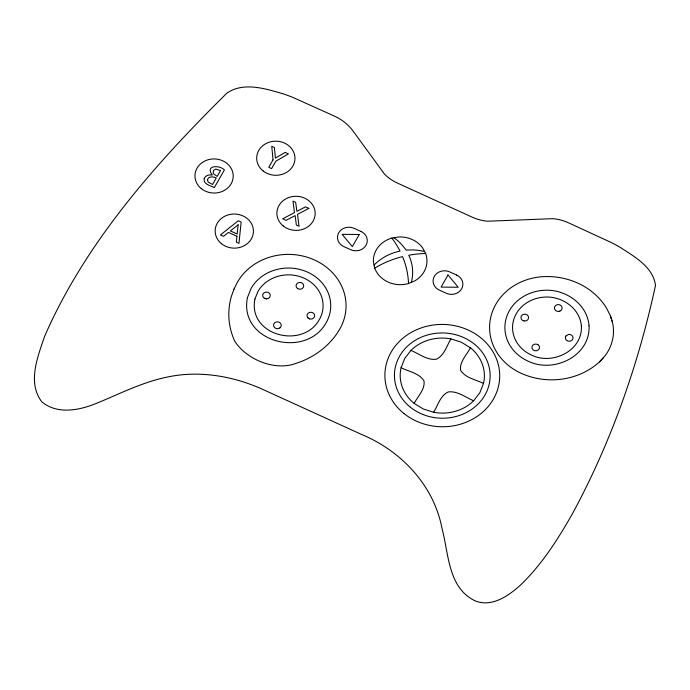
<?xml version="1.0" encoding="UTF-8"?>
<svg xmlns="http://www.w3.org/2000/svg" width="690" height="690" viewBox="0 0 690 690"><rect width="100%" height="100%" fill="white"/><g stroke="black" fill="none" stroke-linecap="round" stroke-linejoin="round"><path stroke-width="1.03" d="M401.088 367.692L404.728 358.464L410.938 350.408A42.107 37.519 1.2 0 1 450.95 338.911L461.317 342.197L470.39 347.769A42.107 37.519 1.2 0 1 483.492 383.485L479.852 392.705L473.642 400.761A42.107 37.519 1.2 0 1 433.631 412.266L423.263 408.972L414.19 403.409A42.107 37.519 1.2 0 1 401.088 367.692C408.704 371.677 419.149 373.057 423.979 380.854C425.299 389.41 417.735 396.276 414.19 403.409M450.95 338.911C446.628 345.837 444.334 355.643 436.296 359.248C427.058 360.456 419.072 353.72 410.938 350.408M433.631 412.266C437.952 405.341 440.246 395.534 448.284 391.929C457.522 390.721 465.509 397.449 473.642 400.761M470.39 347.769C466.854 354.893 459.281 361.758 460.601 370.323C465.431 378.111 475.876 379.491 483.492 383.485M599.507 361.87L605.32 355.436A49.602 44.195 1.2 0 0 611.262 344.258L612.427 340.256A49.602 44.195 1.2 0 0 612.789 323.782L610.391 315.779L606.484 308.085A67.059 59.745 1.2 0 0 543.867 276.621A57.417 51.164 1.2 0 0 490.814 316.952A57.417 51.164 1.2 0 0 521.053 373.247A67.059 59.745 1.2 0 0 599.507 361.87L603.509 357.653M408.514 283.53L414.819 280.856A26.798 23.874 1.2 0 0 425.644 253.48L422.616 247.848A26.798 23.874 1.2 0 0 398.716 236.955L391.842 238.076A26.798 23.874 1.2 0 0 373.419 261.993L374.713 268.117A26.798 23.874 1.2 0 0 408.514 283.53A95.694 85.267 1.2 0 0 403.814 259.759L402.563 256.611L398.984 257.551A95.694 85.267 1.2 0 0 374.713 268.117M264.417 298.296L266.133 298.805M309.56 318.884L307.93 317.874A3.83 3.407 1.2 0 1 309.482 312.475A3.83 3.407 1.2 0 1 314.657 315.649A3.83 3.407 1.2 0 1 309.56 318.884L307.93 317.874M610.391 315.779L612.134 321.1M391.842 238.076A95.694 85.267 1.2 0 1 398.691 248.538L400.036 251.126L397.095 251.781A49.404 44.022 1.2 0 0 374.075 265.089M425.644 253.48A95.694 85.267 1.2 0 0 412.146 254.67L408.747 255.266L409.895 257.819A49.533 44.134 1.2 0 1 411.352 282.331M424.6 251.54A49.404 44.022 1.2 0 0 406.186 250.151L403.521 246.77A49.533 44.134 1.2 0 0 393.973 237.731M207.431 179.667L208.156 182.039L212.572 184.489L216.263 178.011C213.555 176.476 208.578 176.01 207.431 179.667M247.434 297.657C238.473 342.119 305.894 359.542 326.197 322.67A42.107 37.519 1.2 0 0 307.671 272.171A42.107 37.519 1.2 0 0 251.082 288.437L247.434 297.657M254.921 299.098C247.589 335.469 302.763 349.727 319.366 319.556A34.448 30.696 1.2 0 0 304.204 278.234A34.448 30.696 1.2 0 0 257.905 291.551L254.921 299.098M581.394 326.189C582.619 351.055 552.147 365.389 531.421 355.04A34.448 30.696 1.2 0 1 513.282 321.264A34.448 30.696 1.2 0 1 545.109 297.062C562.186 296.131 580.074 308.361 581.394 326.189M589.036 325.853C590.536 356.238 553.294 373.756 527.962 361.103A42.107 37.519 1.2 0 1 505.787 319.824A42.107 37.519 1.2 0 1 544.695 290.248C565.559 289.11 587.423 304.057 589.036 325.853M236.929 236.256L236.325 242.181L238.956 243.38L241.155 222.016L238.343 220.74L220.429 234.936L223.491 236.334L228.468 232.401L236.929 236.256M238.119 224.802L237.17 234.013L230.357 230.909L238.119 224.802M655.5 285.41C638.345 364.708 611.107 442.307 572.424 513.765C557.796 539.416 541.762 564.774 520.269 585.284C508.349 595.944 491.815 607.554 475.186 600.878C447.896 587.914 448.802 553.639 442.005 528.437C433.881 485.415 401.235 450.906 361.448 434.398L264.141 390.04C233.608 375.929 198.711 369.892 165.591 377.43C141.295 382.631 119.129 394.137 96.272 403.409C79.195 410.403 57.201 414.759 41.779 401.787C27.117 382.579 37.803 356.592 44.6 336.358C85.543 242.595 154.853 164.367 226.898 93.133C243.587 81.653 265.296 88.631 283.047 93.814A176.554 157.311 1.2 0 1 292.905 97.402L335.987 116.834A49.214 43.85 1.2 0 1 353.418 131.523L384.511 174.139A42.426 37.795 1.2 0 0 397.216 182.979L472.339 217.221A42.426 37.795 1.2 0 0 487.796 221.223L552.707 218.661A42.426 37.795 1.2 0 1 568.172 222.663L611.418 242.587A191.492 170.62 1.2 0 1 621.026 247.9C635.007 257.034 653.206 267.203 655.5 285.41M204.18 178.727C202.938 184.334 210.907 185.61 214.297 187.654L224.414 169.904C219.17 164.746 204.809 165.203 212.296 175.088C209.182 174.441 205.241 175.364 204.18 178.727M213.383 170.542L213.245 173.544L217.169 176.416L220.541 170.508L215.642 169.102L213.383 170.542M233.97 289.162L231.383 296.415A79.747 71.053 1.2 0 0 234.773 341.265C246.606 359.559 274.896 371.401 296.148 363.32A79.747 71.053 1.2 0 0 339.86 328.897A57.417 51.164 1.2 0 0 314.588 260.027A57.417 51.164 1.2 0 0 237.42 282.21L233.97 289.162M273.033 159.864L268.781 167.316L271.61 168.61L275.836 161.201L288.394 153.896L285.16 152.421L275.413 158.07L274.387 147.513L271.757 146.315L273.033 159.864M359.248 234.496L352.331 246.641L342.128 234.341L359.248 234.496M448.026 274.965L441.108 287.1L458.22 287.256L448.026 274.965M566.024 335.901L565.576 336.686A3.83 3.407 1.2 0 0 569.397 341.24A3.83 3.407 1.2 0 0 572.64 336.375L572.096 335.625A3.83 3.407 1.2 0 0 568.482 334.478L566.024 335.901M279.881 327.879L279.045 328.362A3.83 3.407 1.2 0 1 273.628 325.896L273.576 325.007A3.83 3.407 1.2 0 1 275.741 322.196L276.69 321.928A3.83 3.407 1.2 0 1 280.847 323.826L281.158 324.671A3.83 3.407 1.2 0 1 279.881 327.879M308.853 208.371L297.511 214.34L299.055 226.268L296.372 225.044L295.139 215.616L286.048 220.343L282.702 218.816L294.475 212.624L292.983 201.144L295.656 202.36L296.89 211.347L305.506 206.845L308.853 208.371M559.892 311.078L558.943 311.345A3.83 3.407 1.2 0 1 556.08 310.793L555.329 310.198A3.83 3.407 1.2 0 1 558.529 304.592L559.504 304.782A3.83 3.407 1.2 0 1 561.996 307.378L562.057 308.266A3.83 3.407 1.2 0 1 559.892 311.078M266.651 298.848L263.89 297.968A3.83 3.407 1.2 0 1 268.177 292.405L268.997 292.905A3.83 3.407 1.2 0 1 266.651 298.848M524.012 320.936L523.072 320.643A3.83 3.407 1.2 0 1 521.381 316.046A3.83 3.407 1.2 0 1 526.53 314.571L527.35 315.071A3.83 3.407 1.2 0 1 524.012 320.936M360.982 231.461L354.151 228.347A11.48 10.229 1.2 0 0 338.712 232.789A11.48 10.229 1.2 0 0 343.767 246.563L350.598 249.677A11.48 10.229 1.2 0 0 366.028 245.235A11.48 10.229 1.2 0 0 360.982 231.461M456.582 275.043L449.759 271.929A11.48 10.229 1.2 0 0 434.321 276.362A11.48 10.229 1.2 0 0 439.375 290.136L446.206 293.25A11.48 10.229 1.2 0 0 461.636 288.817A11.48 10.229 1.2 0 0 456.582 275.043M537.907 344.646L537.018 344.232A3.83 3.407 1.2 0 0 533.586 350.253L534.483 350.658A3.83 3.407 1.2 0 0 537.907 344.646M201.316 188.629A19.139 17.052 1.2 0 0 232.815 179.572A19.139 17.052 1.2 0 0 208.13 159.752A19.139 17.052 1.2 0 0 201.316 188.629M263.045 170.879A19.139 17.052 1.2 0 0 294.552 161.822A19.139 17.052 1.2 0 0 269.868 142.002A19.139 17.052 1.2 0 0 263.045 170.879M221.524 243.725A19.139 17.052 1.2 0 0 253.032 234.669A19.139 17.052 1.2 0 0 228.347 214.849A19.139 17.052 1.2 0 0 221.524 243.725M283.262 225.975A19.139 17.052 1.2 0 0 314.761 216.919A19.139 17.052 1.2 0 0 290.076 197.099A19.139 17.052 1.2 0 0 283.262 225.975M297.718 288.627A3.83 3.407 1.2 0 0 303.695 286.1A3.83 3.407 1.2 0 0 298.227 282.745A3.83 3.407 1.2 0 0 297.718 288.627M410.352 407.195A47.852 42.633 1.2 0 0 489.115 384.554A47.852 42.633 1.2 0 0 427.403 335.004A47.852 42.633 1.2 0 0 410.352 407.195M403.969 413.517A57.417 51.164 1.2 0 0 498.482 386.348A57.417 51.164 1.2 0 0 424.419 326.887A57.417 51.164 1.2 0 0 403.969 413.517"/></g></svg>
